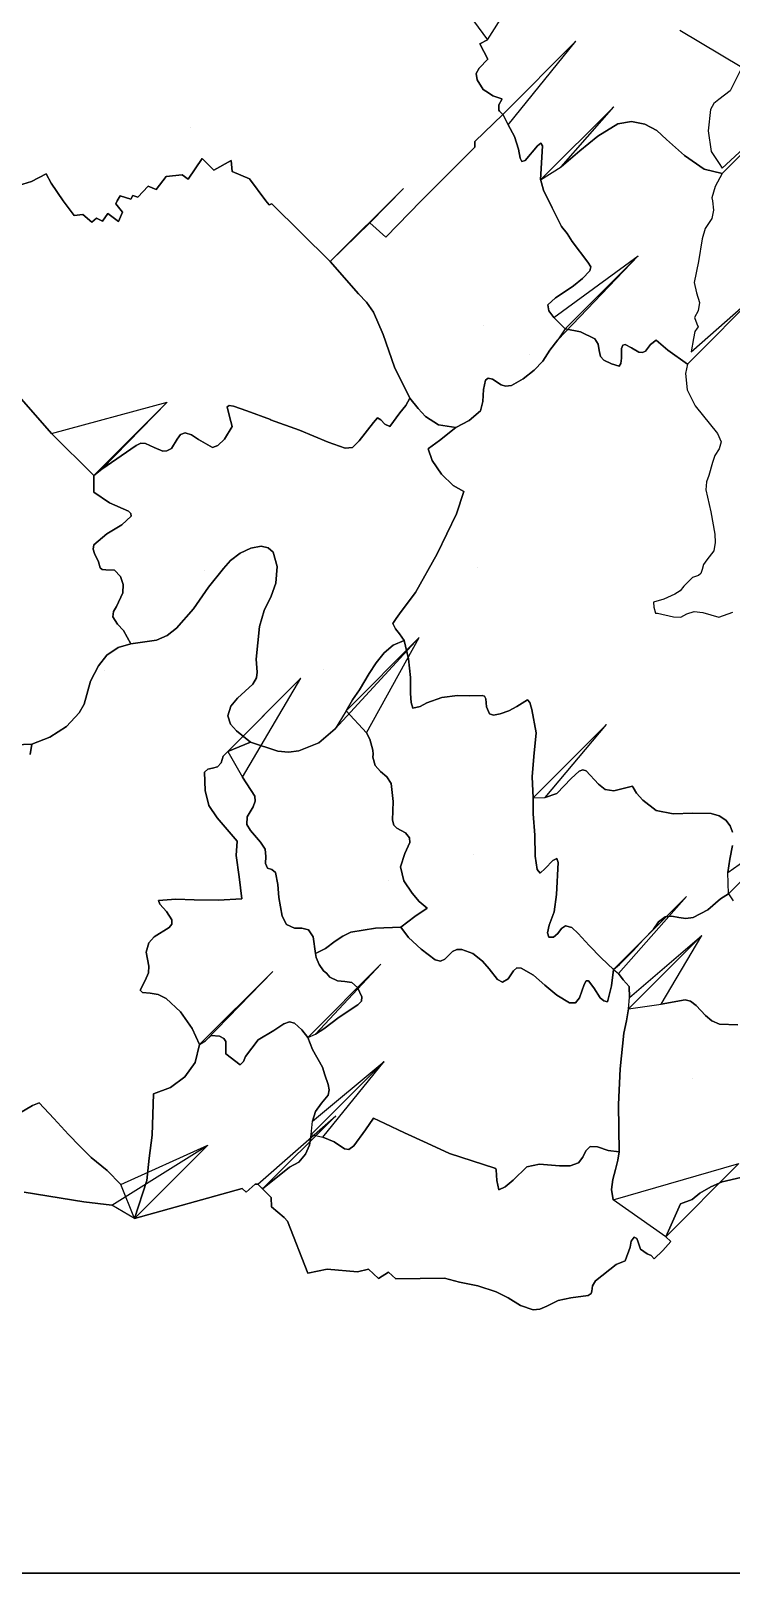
# Model space of a CAD drawing. Header units: millimetres. Extents: x 0 to 397, y 0 to 390.
# Drawn here: x 121.6 to 217.2, y 0 to 210.9 of the extents above; entities that cross this region are included whole.
import ezdxf

# ---------------------------------------------------------------- set-up
doc = ezdxf.new("R2010")
doc.units = ezdxf.units.MM
doc.layers.get('0').update_dxf_attribs({"linetype": 'CONTINUOUS'})

msp = doc.modelspace()

# ---------------------------------------------------------------- linework, layer by layer
for p, q in [((191.16, 190.4752), (191.16, 190.4752)), ((215.9696, 191.3478), (215.9696, 191.3478)), ((162.4258, 179.3326), (162.4258, 179.3326)), ((211.2232, 165.3058), (211.2232, 165.3058)), ((179.59, 156.6256), (179.59, 156.6256)), ((151.5596, 113.6006), (151.5596, 113.6006)), ((172.071, 88.3048), (172.071, 88.3048)), ((201.1228, 82.529), (201.1228, 82.529)), ((201.9074, 57.5988), (201.9074, 57.5988)), ((135.7148, 48.4978), (135.7148, 48.4978))]:
    msp.add_line(p, q)
for points in [[(397.263, 380), (0.0002, 380), (0.0002, 0), (397.263, 0), (0.0002, 0), (0.0002, 380), (235.046501, 390)], [(180.5892, 214.1628), (183.9014, 209.6254), (182.8544, 209.1118), (183.9442, 207.0142), (182.77255, 205.767974), (182.393218, 205.03541), (182.5126, 204.1676), (183.346, 202.8622), (184.0724, 202.4128), (184.628, 201.9632), (185.8674, 201.5566), (185.8888, 201.5352), (185.8888, 201.4924), (185.470876, 200.769674), (185.4614, 200.0156), (185.547, 199.8658), (185.9956, 199.4376), (185.547, 199.8658), (185.4614, 200.0156), (185.470876, 200.769674), (185.8888, 201.4924), (185.8888, 201.5352), (185.8674, 201.5566), (184.628, 201.9632), (184.0724, 202.4128), (183.346, 202.8622), (182.5126, 204.1676), (182.393218, 205.03541), (182.77255, 205.767974), (183.9442, 207.0142), (182.8544, 209.1118), (183.9014, 209.6254), (191.951901, 222.2962)], [(218.639, 205.8396), (210.1922, 210.9276)], [(218.639, 205.8396), (217.0658, 202.648), (215.532974, 201.488676), (214.81881, 200.927566), (214.3948, 200.1012), (214.0671, 197.21475), (214.4804, 194.3652), (215.57705, 192.73095), (215.970744, 192.114244), (225.969501, 201.3478), (215.9696, 191.3478), (215.335, 190.1918), (215.0146, 189.5924), (214.5658, 188.03), (214.6726, 187.63), (214.767724, 186.354126), (214.5444, 185.2182), (213.65621, 183.836168), (213.233824, 182.41495), (212.728, 179.354), (212.1512, 176.4432), (212.454424, 175.069026), (212.8562, 173.725), (212.685374, 172.589326), (212.1724, 171.6704), (212.50765, 170.821426), (212.697438, 170.408966), (212.557, 170.215), (212.244306, 169.77655), (212.0527, 168.8074), (211.7236, 166.9618), (221.223101, 175.3058), (211.2232, 165.3058), (210.9544, 164.0082), (211.189574, 161.79974), (212.2907, 159.590324), (215.3136, 155.811), (215.849188, 154.666012), (215.54275, 153.7173), (214.950788, 152.820188), (214.6298, 151.83), (214.134574, 150.081224), (213.826296, 149.212322), (213.7538, 148.1274), (214.43225, 145.10605), (214.9718, 142.049), (215.028474, 140.90975), (214.8222, 139.7804), (213.8997, 138.522), (213.4317, 137.900806), (213.2196, 137.212), (213.065216, 136.67241), (212.717724, 136.392674), (211.916, 136.1204), (210.748974, 134.9334), (210.222622, 134.294188), (209.5014, 133.8304), (207.9842, 133.167), (206.6166, 132.7388), (206.6339, 132.090024), (206.8516, 131.262), (207.1508, 131.2406), (209.3304, 130.7484), (210.3261, 130.699974), (211.1682, 131.1764), (212.136846, 131.465596), (213.319974, 131.322624), (215.5274, 130.6842), (217.431166, 131.377654)], [(217.393346, 101.299432), (217.079822, 102.154508), (216.4698, 102.9632), (215.577062, 103.55989), (214.488194, 103.854568), (211.94405, 103.89495), (209.281332, 103.798456), (206.944, 104.2792), (205.14095, 105.668376), (204.250018, 106.620804), (203.8236, 107.4228), (203.787, 107.4594), (203.7506, 107.569), (203.714, 107.5874), (201.1958, 106.966), (199.983168, 107.1516), (199.09615, 107.88875), (197.4, 109.7076), (196.931802, 109.82159), (196.419556, 109.630754), (195.3331, 108.655876), (193.4036, 106.5822), (191.814324, 106.064526), (200.1735, 116.0156), (200.173501, 116.0156), (200.173501, 116.0156), (200.173501, 116.0156), (190.1736, 106.0156), (191.814324, 106.064526), (193.4036, 106.5822), (195.3331, 108.655876), (196.419556, 109.630754), (196.931802, 109.82159), (197.4, 109.7076), (199.09615, 107.88875), (199.983168, 107.1516), (201.1958, 106.966), (203.714, 107.5874), (203.7506, 107.569), (203.787, 107.4594), (203.8236, 107.4228), (204.250018, 106.620804), (205.14095, 105.668376), (206.944, 104.2792), (209.281332, 103.798456), (211.94405, 103.89495), (214.488194, 103.854568), (215.577062, 103.55989), (216.4698, 102.9632), (217.079822, 102.154508), (217.393346, 101.299432)], [(217.396176, 99.49455), (217.008816, 97.637394), (216.7618, 95.8168), (226.816301, 102.8924)], [(226.816301, 102.8924), (216.8164, 92.8924), (216.7618, 95.8168), (217.008816, 97.637394), (217.396176, 99.49455)], [(226.816301, 102.8924), (216.8164, 92.8924), (217.4916, 91.9054)], [(218.5307, 54.07485), (215.976, 53.4846), (214.41465, 52.831374), (212.9418, 51.965), (211.8946, 51.066), (210.292, 50.5096), (208.262, 45.9936), (208.9458, 45.33), (208.262, 45.9936), (201.1044, 51.0554), (218.261901, 55.9936)], [(218.261901, 55.9936), (208.262, 45.9936), (210.292, 50.5096), (211.8946, 51.066), (212.9418, 51.965), (214.41465, 52.831374), (215.976, 53.4846), (218.5307, 54.07485)]]:
    msp.add_lwpolyline(points)
for points in [[(0, 380), (397.2626, 380), (397.2626, 0), (0, 0)], [(195.9955, 209.4376), (195.995501, 209.4376), (185.9956, 199.4376), (186.76, 197.9968), (187.58885, 196.4259), (188.1492, 194.6972), (188.3667, 193.47945), (188.628056, 193.00475), (189.0798, 193.162), (190.7586, 195.1542), (191.22665, 195.522424), (191.452, 195.136), (191.16, 190.4752), (191.1604, 190.5666), (191.5616, 189.0862), (192.7476, 186.6552), (194.0434, 184.0964), (194.8104, 183.158174), (195.485, 182.086), (197.6382, 179.2346), (198.024974, 178.603904), (197.91195, 178.063674), (196.9074, 177.0048), (195.6482, 175.9996), (194.4072, 175.1406), (193.198624, 174.34195), (192.181, 173.4224), (192.28989, 172.589116), (193.002924, 171.682574), (192.28989, 172.589116), (192.181, 173.4224), (193.198624, 174.34195), (194.4072, 175.1406), (195.6482, 175.9996), (196.9074, 177.0048), (197.91195, 178.063674), (198.024974, 178.603904), (197.6382, 179.2346), (195.485, 182.086), (194.8104, 183.158174), (194.0434, 184.0964), (192.7476, 186.6552), (191.5616, 189.0862), (191.1604, 190.5666), (191.16, 190.4752), (191.452, 195.136), (191.22665, 195.522424), (190.7586, 195.1542), (189.0798, 193.162), (188.628056, 193.00475), (188.3667, 193.47945), (188.1492, 194.6972), (187.58885, 196.4259), (186.76, 197.9968)], [(191.16, 190.4752), (193.97645, 192.278176), (201.159901, 200.4752)], [(182.192, 195.7564), (185.9956, 199.4376)], [(201.7076, 198.1518), (203.598594, 198.473516)], [(203.598594, 198.473516), (205.418, 198.104426)], [(143.3427, 197.63), (143.342701, 197.63)], [(196.525, 194.4596), (198.987074, 196.476324)], [(198.987074, 196.476324), (201.7076, 198.1518)], [(205.418, 198.104426), (207.047356, 197.219822)], [(207.047356, 197.219822), (208.3682, 195.995)], [(174.8624, 187.63), (182.192, 194.9644)], [(182.192, 194.9644), (182.192, 195.7564)], [(193.97645, 192.278176), (196.525, 194.4596)], [(208.3682, 195.995), (210.819374, 193.82455)], [(143.0442, 190.5984), (144.9462, 193.4236)], [(144.9462, 193.4236), (146.5488, 191.8396)], [(146.5488, 191.8396), (148.9208, 193.1454)], [(148.9208, 193.1454), (149.049, 191.647)], [(210.819374, 193.82455), (213.496, 191.9556)], [(213.496, 191.9556), (215.9696, 191.3478)], [(119.8804, 189.7424), (121.6542, 190.2774)], [(121.6542, 190.2774), (123.6628, 191.3046)], [(123.6628, 191.3046), (124.3252, 190.0632)], [(124.3252, 190.0632), (125.9706, 187.63)], [(138.6636, 189.1644), (140.0526, 190.9408)], [(140.0526, 190.9408), (142.2322, 191.1976)], [(142.2322, 191.1976), (143.0442, 190.5984)], [(149.049, 191.647), (151.3996, 190.6198)], [(151.3996, 190.6198), (153.6218, 187.63)], [(133.172, 187.2088), (133.3428, 187.63), (133.7702, 188.3084), (133.3428, 187.63)], [(133.7702, 188.3084), (135.202, 187.8374)], [(135.202, 187.8374), (135.501, 188.3724)], [(135.501, 188.3724), (136.1422, 188.1156)], [(136.1422, 188.1156), (137.5952, 189.6352)], [(137.5952, 189.6352), (138.6636, 189.1644)], [(162.4258, 179.3326), (167.832, 184.619), (172.425701, 189.3326)], [(125.9706, 187.63), (127.445, 185.625)], [(127.445, 185.625), (128.663, 185.7534)], [(128.663, 185.7534), (129.8598, 184.7046)], [(131.3342, 184.833), (132.082, 185.8818)], [(132.082, 185.8818), (133.5138, 184.8116)], [(134.048, 186.0744), (133.172, 187.2088)], [(133.5138, 184.8116), (134.048, 186.0744)], [(153.6218, 187.63), (154.092, 187.1018)], [(154.092, 187.1018), (154.4552, 187.2088)], [(154.4552, 187.2088), (162.4258, 179.3326)], [(170.033, 182.65), (174.8624, 187.63)], [(129.8598, 184.7046), (130.5222, 185.2612)], [(130.5222, 185.2612), (131.3342, 184.833)], [(167.832, 184.619), (170.033, 182.65)], [(162.4258, 179.3326), (166.2862, 174.9028), (167.406126, 173.793504), (168.35505, 172.391426), (169.6622, 169.3648), (171.236874, 164.9061), (169.6622, 169.3648), (168.35505, 172.391426), (167.406126, 173.793504), (166.2862, 174.9028)], [(179.59, 156.6256), (181.412224, 157.5979), (182.9478, 158.9284), (183.284778, 160.175868), (183.356724, 161.8235), (183.63481, 163.101982), (183.998394, 163.36238), (184.5902, 163.242), (185.803824, 162.486124), (186.401928, 162.28319), (187.218, 162.3646), (188.8119, 163.309724), (190.3014, 164.4848), (191.4814, 165.7128), (192.4364, 167.1898), (193.533974, 168.62335), (204.516701, 180.1142), (194.5168, 170.1142), (196.642524, 169.721), (198.568, 168.78), (199.03609, 168.050218), (199.188674, 167.17385), (199.336572, 166.364906), (199.7906, 165.8374), (200.8721, 165.321624), (201.9074, 165.0148), (202.147146, 165.402822), (202.210174, 166.119324), (202.2176, 167.4274), (202.415848, 167.874006), (202.729362, 167.969006), (203.5943, 167.5274), (204.596638, 166.948994), (205.081902, 166.872994), (205.5206, 167.0802), (206.183924, 167.963424), (206.9806, 168.5606), (208.55, 167.2082), (211.2232, 165.3058), (208.55, 167.2082), (206.9806, 168.5606), (206.183924, 167.963424), (205.5206, 167.0802), (205.081902, 166.872994), (204.596638, 166.948994), (203.5943, 167.5274), (202.729362, 167.969006), (202.415848, 167.874006), (202.2176, 167.4274), (202.210174, 166.119324), (202.147146, 165.402822), (201.9074, 165.0148), (200.8721, 165.321624), (199.7906, 165.8374), (199.336572, 166.364906), (199.188674, 167.17385), (199.03609, 168.050218), (198.568, 168.78), (196.642524, 169.721), (194.5168, 170.1142), (193.002924, 171.682574), (204.516701, 180.1142), (204.516701, 180.1142), (204.516701, 180.1142), (204.516701, 180.1142), (194.5168, 170.1142), (193.533974, 168.62335), (192.4364, 167.1898), (191.4814, 165.7128), (190.3014, 164.4848), (188.8119, 163.309724), (187.218, 162.3646), (186.401928, 162.28319), (185.803824, 162.486124), (184.5902, 163.242), (183.998394, 163.36238), (183.63481, 163.101982), (183.356724, 161.8235), (183.284778, 160.175868), (182.9478, 158.9284), (181.412224, 157.5979)], [(106.012, 169.9154), (108.6026, 167.7382), (110.713774, 167.12205), (112.964, 167.0984), (114.755468, 166.599878), (116.38595, 165.256574), (119.0042, 161.9626), (124.370326, 155.816074), (140.154101, 160.0822), (130.1542, 150.0822), (130.1368, 147.7792), (130.1542, 150.0822), (131.2308, 150.9412), (140.154101, 160.0822), (140.154101, 160.0822), (130.1542, 150.0822), (124.370326, 155.816074), (119.0042, 161.9626), (116.38595, 165.256574), (114.755468, 166.599878), (112.964, 167.0984), (110.713774, 167.12205), (108.6026, 167.7382)], [(183.3117, 170.6466), (183.311701, 170.6466)], [(183.3117, 170.6466), (183.311701, 170.6466)], [(189.5899, 166.6256), (189.589901, 166.6256)], [(174.444, 159.221), (173.3118, 160.6466), (172.760656, 159.648144), (173.3118, 160.6466), (171.236874, 164.9061), (173.3118, 160.6466)], [(148.6256, 159.636244), (148.3662, 159.4586)], [(148.3662, 159.4586), (148.6637, 158.153224)], [(149.223588, 159.557946), (148.6256, 159.636244)], [(148.6637, 158.153224), (149.0596, 156.7718)], [(151.03355, 158.919874), (149.223588, 159.557946)], [(154.297, 157.7222), (151.03355, 158.919874)], [(171.93235, 158.6567), (170.5754, 156.7718)], [(172.760656, 159.648144), (171.93235, 158.6567)], [(175.466, 158.1608), (174.444, 159.221)], [(177.2178, 156.991), (175.466, 158.1608)], [(149.0596, 156.7718), (147.984, 155.024374)], [(154.2612, 157.6856), (154.297, 157.7222)], [(158.251274, 156.28785), (154.2612, 157.6856)], [(162.1446, 154.6516), (158.251274, 156.28785)], [(168.349, 157.32), (166.3782, 154.7978)], [(168.902694, 157.95634), (168.349, 157.32)], [(169.37055, 157.687674), (168.902694, 157.95634)], [(169.884232, 157.098122), (169.37055, 157.687674)], [(170.5754, 156.7718), (169.884232, 157.098122)], [(177.3638, 154.871), (179.59, 156.6256), (177.2178, 156.991), (179.59, 156.6256)], [(135.9206, 154.1946), (131.2308, 150.9412)], [(136.570896, 154.471674), (135.9206, 154.1946)], [(137.1951, 154.448324), (136.570896, 154.471674)], [(138.38995, 153.91155), (137.1951, 154.448324)], [(141.524474, 155.05295), (140.7384, 153.756)], [(141.967772, 155.657756), (141.524474, 155.05295)], [(142.6362, 155.9128), (141.967772, 155.657756)], [(143.483974, 155.63751), (142.6362, 155.9128)], [(144.4567, 155.009624), (143.483974, 155.63751)], [(146.3588, 153.884), (144.4567, 155.009624)], [(147.08995, 154.166272), (146.3588, 153.884)], [(147.984, 155.024374), (147.08995, 154.166272)], [(164.47035, 153.799274), (162.1446, 154.6516)], [(166.3782, 154.7978), (165.463856, 153.920546)], [(175.8674, 153.7742), (177.3638, 154.871)], [(139.554574, 153.40665), (138.38995, 153.91155)], [(140.140998, 153.423146), (139.554574, 153.40665)], [(140.7384, 153.756), (140.140998, 153.423146)], [(165.463856, 153.920546), (164.47035, 153.799274)], [(175.8308, 153.7378), (175.8674, 153.7742)], [(176.350346, 152.122656), (175.8308, 153.7378)], [(177.620774, 150.2746), (176.350346, 152.122656)], [(179.209766, 148.695944), (177.620774, 150.2746)], [(130.1368, 147.7792), (132.2892, 146.317)], [(180.685, 147.889), (179.209766, 148.695944)], [(179.67455, 144.846566), (180.685, 147.889)], [(132.2892, 146.317), (134.8872, 145.190774)], [(135.237882, 144.515172), (133.968, 143.3378)], [(134.8872, 145.190774), (135.218782, 144.89569)], [(135.218782, 144.89569), (135.237882, 144.515172)], [(177.0354, 139.380674), (179.67455, 144.846566)], [(131.9103, 142.083624), (130.1724, 140.5962)], [(133.968, 143.3378), (131.9103, 142.083624)], [(130.1724, 140.5962), (130.06979, 140.013068)], [(130.06979, 140.013068), (130.242826, 139.40395)], [(130.242826, 139.40395), (130.7928, 138.275)], [(144.012446, 69.829796), (144.5888, 72.2572), (143.563838, 74.445054), (141.9943, 76.743026), (140.034012, 78.557284), (138.955408, 79.09745), (137.8368, 79.294), (136.800446, 79.394172), (136.487974, 79.705826), (137.1616, 81.0304), (137.61014, 82.067162), (137.684524, 82.9831), (137.3076, 84.9052), (137.65074, 86.168078), (138.379774, 86.987726), (140.428, 88.2682), (140.80972, 88.751212), (140.803018, 89.306104), (140.0788, 90.476776), (139.164232, 91.47071), (138.9682, 91.9784), (141.3734, 92.157676), (143.877, 92.0698), (147.1422, 92.00085), (150.3552, 92.216), (149.9812, 95.21525), (149.6072, 98.138), (149.7348, 100.0754), (146.976724, 103.279676), (145.84846, 104.958716), (145.3552, 107.0208), (145.2456, 109.5064), (145.70591, 109.911288), (146.362174, 110.0596), (147.039554, 110.255762), (147.5632, 110.8042), (147.81475, 111.714426), (158.439101, 122.3578), (148.4392, 112.3578), (151.5596, 113.6006), (149.6285, 115.168226), (148.811562, 116.089466), (148.4756, 117.2196), (148.85919, 118.55465), (149.781374, 119.6326), (151.87, 121.5512), (152.3471, 122.412582), (152.4654, 123.20515), (152.3444, 124.9692), (152.783724, 129.4175), (153.403222, 131.616206), (154.3518, 133.5778), (155.00885, 135.341118), (155.21455, 137.62025), (154.651274, 139.591656), (153.982014, 140.204608), (153.0014, 140.4318), (151.611012, 140.155282), (150.12965, 139.44005), (148.797612, 138.457594), (147.8552, 137.3794), (145.811628, 134.823122), (143.759224, 131.860176), (141.46461, 129.19854), (140.15354, 128.20196), (138.6944, 127.5462), (140.15354, 128.20196), (141.46461, 129.19854), (143.759224, 131.860176), (145.811628, 134.823122), (147.8552, 137.3794), (148.797612, 138.457594), (150.12965, 139.44005), (151.611012, 140.155282), (153.0014, 140.4318), (153.982014, 140.204608), (154.651274, 139.591656), (155.21455, 137.62025), (155.00885, 135.341118), (154.3518, 133.5778), (153.403222, 131.616206), (152.783724, 129.4175), (152.3444, 124.9692), (152.4654, 123.20515), (152.3471, 122.412582), (151.87, 121.5512), (149.781374, 119.6326), (148.85919, 118.55465), (148.4756, 117.2196), (148.811562, 116.089466), (149.6285, 115.168226), (151.5596, 113.6006), (155.2642, 112.3944), (156.7251, 112.266924), (158.171444, 112.4366), (160.88215, 113.5402), (163.119682, 115.4508), (174.607301, 127.914), (164.6074, 117.914), (165.4786, 119.38185), (166.4506, 120.7654), (167.7644, 123.0134), (168.720726, 124.466424), (169.79, 125.8464), (171.0527, 126.878674), (172.5272, 127.4914), (171.9068, 128.4418), (172.5272, 127.4914), (173.13515, 125.014976), (172.5272, 127.4914), (171.0527, 126.878674), (169.79, 125.8464), (168.720726, 124.466424), (167.7644, 123.0134), (166.4506, 120.7654), (165.4786, 119.38185), (164.6074, 117.914), (167.3812, 114.8984), (174.607301, 127.914), (174.607301, 127.914), (174.607301, 127.914), (164.6074, 117.914), (163.119682, 115.4508), (160.88215, 113.5402), (158.171444, 112.4366), (156.7251, 112.266924), (155.2642, 112.3944), (151.5596, 113.6006), (148.4392, 112.3578), (150.4648, 108.8302), (158.439101, 122.3578), (158.439101, 122.3578), (158.439101, 122.3578), (158.439101, 122.3578), (148.4392, 112.3578), (147.81475, 111.714426), (147.5632, 110.8042), (147.039554, 110.255762), (146.362174, 110.0596), (145.70591, 109.911288), (145.2456, 109.5064), (145.3552, 107.0208), (145.84846, 104.958716), (146.976724, 103.279676), (149.7348, 100.0754), (149.6072, 98.138), (149.9812, 95.21525), (150.3552, 92.216), (147.1422, 92.00085), (143.877, 92.0698), (141.3734, 92.157676), (138.9682, 91.9784), (139.164232, 91.47071), (140.0788, 90.476776), (140.803018, 89.306104), (140.80972, 88.751212), (140.428, 88.2682), (138.379774, 86.987726), (137.65074, 86.168078), (137.3076, 84.9052), (137.684524, 82.9831), (137.61014, 82.067162), (137.1616, 81.0304), (136.487974, 79.705826), (136.800446, 79.394172), (137.8368, 79.294), (138.955408, 79.09745), (140.034012, 78.557284), (141.9943, 76.743026), (143.563838, 74.445054), (144.5888, 72.2572)], [(174.08125, 134.065646), (177.0354, 139.380674)], [(130.7928, 138.275), (131.0391, 137.4483)], [(131.0391, 137.4483), (131.285888, 137.211032)], [(131.285888, 137.211032), (131.7966, 137.1784)], [(131.7966, 137.1784), (132.996476, 137.119174)], [(132.996476, 137.119174), (133.8038, 136.2828)], [(145.2271, 137.071), (145.227101, 137.071)], [(145.2271, 137.071), (145.227101, 137.071)], [(182.5271, 137.4914), (182.527101, 137.4914)], [(182.5271, 137.4914), (182.527101, 137.4914)], [(133.8038, 136.2828), (134.1682, 135.163824)], [(134.1682, 135.163824), (134.0958, 134.0348)], [(134.0958, 134.0348), (133.2382, 132.1522)], [(172.1258, 131.4758), (174.08125, 134.065646)], [(132.85635, 131.486), (132.7454, 130.7448)], [(132.7454, 130.7448), (133.389626, 129.7616)], [(133.2382, 132.1522), (132.85635, 131.486)], [(171.4506, 130.5254), (172.1258, 131.4758)], [(133.389626, 129.7616), (134.2236, 128.8804)], [(134.2236, 128.8804), (135.2272, 127.071), (133.45365, 126.56015), (135.2272, 127.071), (138.6944, 127.5462), (135.2272, 127.071)], [(170.9944, 129.831), (171.4506, 130.5254)], [(171.357076, 129.10085), (170.9944, 129.831)], [(171.9068, 128.4418), (171.357076, 129.10085)], [(133.45365, 126.56015), (131.9426, 125.5174)], [(131.9426, 125.5174), (130.811, 124.0552)], [(173.4032, 122.4652), (173.13515, 125.014976)], [(130.811, 124.0552), (129.6796, 121.9716)], [(131.6685, 123.3448), (131.668501, 123.3448)], [(131.6685, 123.3448), (131.668501, 123.3448)], [(161.5595, 123.6006), (161.559501, 123.6006)], [(173.417176, 120.256526), (173.4032, 122.4652)], [(129.6796, 121.9716), (128.822, 118.7914)], [(173.480684, 119.04641), (173.417176, 120.256526)], [(128.822, 118.7914), (128.1468, 117.64)], [(173.7316, 118.243), (173.480684, 119.04641)], [(174.705976, 118.48605), (173.7316, 118.243)], [(175.6478, 118.9742), (174.705976, 118.48605)], [(177.679726, 119.7174), (175.6478, 118.9742)], [(179.8084, 120.016), (177.679726, 119.7174)], [(181.5105, 119.9407), (179.8084, 120.016)], [(183.1844, 120.016), (181.5105, 119.9407)], [(183.520082, 119.918588), (183.1844, 120.016)], [(183.671006, 119.558872), (183.520082, 119.918588)], [(183.77095, 118.451326), (183.671006, 119.558872)], [(184.188968, 117.490966), (183.77095, 118.451326)], [(187.9108, 118.4806), (186.8144, 117.87645)], [(189.4046, 119.39915), (187.9108, 118.4806)], [(189.705512, 119.023018), (189.4046, 119.39915)], [(189.9912, 118.0602), (189.705512, 119.023018)], [(128.1468, 117.64), (126.4132, 115.7574)], [(184.737486, 117.315234), (184.188968, 117.490966)], [(185.6298, 117.4754), (184.737486, 117.315234)], [(186.8144, 117.87645), (185.6298, 117.4754)], [(190.554876, 114.886676), (189.9912, 118.0602)], [(124.1639, 114.2841), (121.6686, 113.3448), (117.03305, 113.163924), (121.6686, 113.3448), (121.451236, 111.910726), (121.6686, 113.3448)], [(126.4132, 115.7574), (124.1639, 114.2841)], [(168.634976, 88.16915), (172.071, 88.3048), (173.9872, 89.7852), (175.6842, 90.9002), (174.57085, 91.807826), (173.6222, 92.9838), (172.49545, 94.64535), (172.0164, 96.5844), (172.6368, 98.4122), (173.3205, 99.881126), (173.279232, 100.538872), (172.728, 101.2086), (171.547826, 101.84985), (171.111796, 102.247932), (170.9396, 102.945), (171.05115, 105.4898), (170.7754, 107.953), (170.15184, 108.875932), (169.311776, 109.60885), (168.573972, 110.413994), (168.2572, 111.5536), (168.2936, 111.974), (168.2572, 112.5222), (167.8556, 114.0392), (167.3812, 114.8984), (167.8556, 114.0392), (168.2572, 112.5222), (168.2936, 111.974), (168.2572, 111.5536), (168.573972, 110.413994), (169.311776, 109.60885), (170.15184, 108.875932), (170.7754, 107.953), (171.05115, 105.4898), (170.9396, 102.945), (171.111796, 102.247932), (171.547826, 101.84985), (172.728, 101.2086), (173.279232, 100.538872), (173.3205, 99.881126), (172.6368, 98.4122), (172.0164, 96.5844), (172.49545, 94.64535), (173.6222, 92.9838), (174.57085, 91.807826), (175.6842, 90.9002), (173.9872, 89.7852), (172.071, 88.3048), (173.1294, 86.9156), (172.071, 88.3048)], [(190.2466, 111.6632), (190.554876, 114.886676)], [(190.024776, 108.854326), (190.2466, 111.6632)], [(160.5014, 84.1924), (160.4286, 84.7408), (160.130788, 86.977104), (159.4549, 87.963924), (158.545012, 88.202734), (157.5452, 88.195), (156.456678, 88.693188), (155.889726, 89.82055), (155.4284, 92.3806), (155.260726, 94.1531), (154.954, 95.7984), (154.44865, 96.212574), (153.859, 96.4016), (153.586694, 97.026644), (153.6319, 97.9635), (153.558006, 99.001306), (152.9284, 99.9292), (151.546526, 101.5277), (151.026784, 102.368424), (151.0852, 103.4202), (151.901026, 104.78765), (152.209946, 105.533232), (152.1254, 106.2532), (150.4648, 108.8302), (152.1254, 106.2532), (152.209946, 105.533232), (151.901026, 104.78765), (151.0852, 103.4202), (151.026784, 102.368424), (151.546526, 101.5277), (152.9284, 99.9292), (153.558006, 99.001306), (153.6319, 97.9635), (153.586694, 97.026644), (153.859, 96.4016), (154.44865, 96.212574), (154.954, 95.7984), (155.260726, 94.1531), (155.4284, 92.3806), (155.889726, 89.82055), (156.456678, 88.693188), (157.5452, 88.195), (158.545012, 88.202734), (159.4549, 87.963924), (160.130788, 86.977104), (160.4286, 84.7408), (161.8037, 85.40705), (160.4286, 84.7408)], [(200.8721, 80.292776), (201.1228, 82.529), (199.441226, 84.11135), (197.8198, 85.8008), (196.3245, 87.448426), (195.451562, 88.255916), (194.5898, 88.5058), (194.037018, 88.121554), (193.5106, 87.468226), (192.948932, 86.945284), (192.2904, 86.9522), (192.112162, 87.551604), (192.35115, 88.574626), (193.0386, 90.4066), (193.3306, 92.7644), (193.586, 97.151), (193.411446, 97.695674), (192.853626, 97.44415), (191.816, 96.3468), (191.10279, 95.695538), (190.699726, 96.1953), (190.429, 98.01), (190.3777, 100.91385), (190.1554, 103.8222), (190.1736, 106.0156), (190.024776, 108.854326), (190.1736, 106.0156), (190.1554, 103.8222), (190.3777, 100.91385), (190.429, 98.01), (190.699726, 96.1953), (191.10279, 95.695538), (191.816, 96.3468), (192.853626, 97.44415), (193.411446, 97.695674), (193.586, 97.151), (193.3306, 92.7644), (193.0386, 90.4066), (192.35115, 88.574626), (192.112162, 87.551604), (192.2904, 86.9522), (192.948932, 86.945284), (193.5106, 87.468226), (194.037018, 88.121554), (194.5898, 88.5058), (195.451562, 88.255916), (196.3245, 87.448426), (197.8198, 85.8008), (199.441226, 84.11135), (201.1228, 82.529), (201.97205, 83.193626), (201.1228, 82.529)], [(182.0709, 98.3048), (182.070901, 98.3048)], [(170.4285, 94.7408), (170.428501, 94.7408)], [(170.4285, 94.7408), (170.428501, 94.7408)], [(215.758, 92.1796), (216.8164, 92.8924)], [(211.1227, 92.529), (201.1228, 82.529), (201.83455, 81.96335)], [(211.1227, 92.529), (211.122701, 92.529)], [(212.0172, 89.6208), (214.03595, 90.673326)], [(214.03595, 90.673326), (215.758, 92.1796)], [(206.5974, 88.0488), (207.261776, 89.047126)], [(207.261776, 89.047126), (208.1666, 89.7486)], [(208.1666, 89.7486), (209.091244, 89.821556)], [(209.091244, 89.821556), (210.03685, 89.6622)], [(210.03685, 89.6622), (211.009982, 89.514094)], [(211.009982, 89.514094), (212.0172, 89.6208)], [(163.111, 86.3856), (164.15145, 87.0963)], [(164.15145, 87.0963), (165.2462, 87.6468)], [(165.2462, 87.6468), (168.634976, 88.16915)], [(173.1294, 86.9156), (174.873726, 85.294724)], [(201.83455, 81.96335), (202.4548, 81.14), (203.2578, 80.2262), (203.328476, 78.71695), (213.184701, 87.1738), (203.1848, 77.1738), (202.917326, 75.5073), (203.1848, 77.1738), (207.6558, 77.7952), (213.184701, 87.1738), (213.184701, 87.1738), (213.184701, 87.1738), (203.1848, 77.1738), (203.328476, 78.71695), (203.2578, 80.2262), (202.4548, 81.14)], [(203.8236, 85.088), (205.247, 86.6232)], [(205.247, 86.6232), (206.5974, 88.0488)], [(161.8037, 85.40705), (163.111, 86.3856)], [(174.873726, 85.294724), (176.761, 83.845)], [(178.094026, 83.949374), (179.1332, 84.9782)], [(179.1332, 84.9782), (179.732886, 85.270102)], [(179.732886, 85.270102), (180.42346, 85.287068)], [(180.42346, 85.287068), (181.909976, 84.70955)], [(181.909976, 84.70955), (183.258154, 83.672356)], [(202.7286, 84.0096), (203.8236, 85.088)], [(144.5888, 72.2572), (145.426074, 72.78385), (154.588701, 82.2572)], [(154.5887, 82.2572), (154.588701, 82.2572)], [(159.37, 73.2442), (160.440934, 73.674884), (169.369901, 83.2442)], [(160.91605, 83.216026), (160.5014, 84.1924)], [(161.5416, 82.3646), (160.91605, 83.216026)], [(161.9248, 82.0174), (161.5416, 82.3646)], [(169.3699, 83.2442), (169.369901, 83.2442)], [(176.761, 83.845), (177.516434, 83.683634)], [(177.516434, 83.683634), (178.094026, 83.949374)], [(183.258154, 83.672356), (184.1334, 82.6022)], [(184.1334, 82.6022), (185.268276, 81.182924)], [(186.7612, 81.268), (187.4553, 82.355726)], [(187.4553, 82.355726), (187.909488, 82.738854)], [(187.909488, 82.738854), (188.513, 82.7302)], [(188.513, 82.7302), (190.195212, 81.745088)], [(201.97205, 83.193626), (202.7286, 84.0096)], [(162.3994, 81.4872), (161.9248, 82.0174)], [(163.41436, 80.984754), (162.3994, 81.4872)], [(164.433726, 80.892724), (163.41436, 80.984754)], [(165.375728, 80.746134), (164.433726, 80.892724)], [(166.1586, 80.08), (165.375728, 80.746134)], [(185.268276, 81.182924), (185.981466, 80.798628)], [(185.981466, 80.798628), (186.7612, 81.268)], [(190.195212, 81.745088), (191.77025, 80.4086)], [(191.77025, 80.4086), (193.368162, 79.040312)], [(196.4977, 78.6662), (197.1264, 80.482)], [(197.1264, 80.482), (197.40255, 80.989328)], [(197.40255, 80.989328), (197.715788, 80.985806)], [(197.715788, 80.985806), (198.44835, 80.0096)], [(200.3016, 78.1242), (200.8721, 80.292776)], [(166.77725, 78.79055), (166.1586, 80.08)], [(166.2316, 77.6856), (166.717106, 78.208506)], [(166.717106, 78.208506), (166.77725, 78.79055)], [(193.368162, 79.040312), (195.119, 77.9598)], [(195.935588, 77.985062), (196.4977, 78.6662)], [(198.44835, 80.0096), (199.313738, 78.680144)], [(199.313738, 78.680144), (199.793006, 78.23506)], [(199.793006, 78.23506), (200.3016, 78.1242)], [(210.9222, 78.3984), (207.6558, 77.7952)], [(211.667622, 78.22531), (210.9222, 78.3984)], [(212.400724, 77.619076), (211.667622, 78.22531)], [(161.587226, 74.432776), (163.6768, 76.004)], [(163.6768, 76.004), (166.2316, 77.6856)], [(195.119, 77.9598), (195.935588, 77.985062)], [(213.6778, 76.2234), (212.400724, 77.619076)], [(214.56045, 75.501026), (213.6778, 76.2234)], [(152.5816, 72.9152), (154.7532, 74.1946)], [(154.7532, 74.1946), (156.11755, 75.125724)], [(156.11755, 75.125724), (156.877312, 75.399222)], [(156.877312, 75.399222), (157.5452, 75.1816)], [(158.5672, 74.3042), (159.37, 73.2442), (160.0088, 71.6174), (161.3774, 69.1684), (161.7058, 68.1448), (162.1622, 66.7922), (162.2736, 66.09245), (162.1438, 65.3666), (161.268, 64.2518), (160.43645, 63.105424), (160.027, 61.8026), (169.826101, 69.9748), (159.8262, 59.9748), (159.589, 58.5126), (159.0598, 57.3064), (158.1619, 56.193524), (156.889, 55.5152), (158.1619, 56.193524), (159.0598, 57.3064), (159.589, 58.5126), (159.8262, 59.9748), (161.437, 59.61785), (169.826101, 69.9748), (169.826101, 69.9748), (159.8262, 59.9748), (160.027, 61.8026), (160.43645, 63.105424), (161.268, 64.2518), (162.1438, 65.3666), (162.2736, 66.09245), (162.1622, 66.7922), (161.7058, 68.1448), (161.3774, 69.1684), (160.0088, 71.6174), (159.37, 73.2442)], [(157.5452, 75.1816), (158.5672, 74.3042)], [(160.440934, 73.674884), (161.587226, 74.432776)], [(202.5462, 73.8474), (202.027376, 68.9735)], [(202.917326, 75.5073), (202.5462, 73.8474)], [(215.612, 75.0536), (214.56045, 75.501026)], [(218.1304, 74.9806), (215.612, 75.0536)], [(145.426074, 72.78385), (146.1582, 73.5184)], [(146.1582, 73.5184), (147.307674, 73.419474)], [(147.307674, 73.419474), (147.906478, 73.08924)], [(147.906478, 73.08924), (148.1654, 72.6958)], [(148.1654, 72.6958), (148.202, 71.0144)], [(150.848, 70.6488), (152.5816, 72.9152)], [(142.601024, 67.866326), (144.012446, 69.829796)], [(148.202, 71.0144), (150.1364, 69.479)], [(150.1364, 69.479), (150.593224, 69.9412)], [(150.593224, 69.9412), (150.848, 70.6488)], [(140.61409, 66.41679), (142.601024, 67.866326)], [(202.027376, 68.9735), (201.8162, 64.069)], [(211.9073, 67.5988), (211.907301, 67.5988)], [(138.1106, 59.8652), (138.3112, 65.5312)], [(138.3112, 65.5312), (140.61409, 66.41679)], [(120.014024, 62.8779), (121.75664, 63.944044)], [(121.75664, 63.944044), (122.6904, 64.2882)], [(122.6904, 64.2882), (124.670324, 62.1648)], [(201.8162, 64.069), (201.9074, 57.5988), (200.39465, 57.766426), (198.9512, 58.275), (197.947344, 58.34305), (197.36855, 57.74), (196.933232, 56.85615), (196.3598, 56.0818), (195.223796, 55.676954), (193.773526, 55.697376), (191.0314, 55.899), (189.2976, 55.5334), (187.445826, 53.711826), (186.312104, 52.81121), (185.4472, 52.4262), (185.206126, 53.67585), (185.1188, 55.1496), (185.0458, 55.2592), (184.8998, 55.3872), (178.75, 57.3978), (175.65835, 58.777726), (172.582, 60.2124), (169.9178, 61.4918), (168.3484, 62.2046), (167.2716, 60.5962), (165.684, 58.4212), (164.986766, 57.902762), (164.375576, 58.03525), (162.965, 58.9696), (161.437, 59.61785), (162.965, 58.9696), (164.375576, 58.03525), (164.986766, 57.902762), (165.684, 58.4212), (167.2716, 60.5962), (168.3484, 62.2046), (169.9178, 61.4918), (172.582, 60.2124), (175.65835, 58.777726), (178.75, 57.3978), (184.8998, 55.3872), (185.0458, 55.2592), (185.1188, 55.1496), (185.206126, 53.67585), (185.4472, 52.4262), (186.312104, 52.81121), (187.445826, 53.711826), (189.2976, 55.5334), (191.0314, 55.899), (193.773526, 55.697376), (195.223796, 55.676954), (196.3598, 56.0818), (196.933232, 56.85615), (197.36855, 57.74), (197.947344, 58.34305), (198.9512, 58.275), (200.39465, 57.766426), (201.9074, 57.5988), (201.725, 56.4472), (201.9074, 57.5988)], [(124.670324, 62.1648), (126.687, 59.9748)], [(154.3912, 51.3444), (152.5534, 53.1636), (163.186101, 62.5376), (153.1862, 52.5376), (156.889, 55.5152), (153.1862, 52.5376)], [(163.1861, 62.5376), (163.186101, 62.5376)], [(126.687, 59.9748), (128.221624, 58.3839)], [(137.7272, 56.7398), (138.1106, 59.8652)], [(128.221624, 58.3839), (129.8074, 56.8128)], [(135.7148, 48.4978), (132.595, 50.2956), (145.714701, 58.4978)], [(150.4166, 52.5856), (135.7148, 48.4978), (133.8586, 53.1208), (145.714701, 58.4978), (145.714701, 58.4978), (135.7148, 48.4978), (137.3806, 53.6874), (135.7148, 48.4978)], [(129.8074, 56.8128), (131.9512, 55.053724)], [(131.9512, 55.053724), (133.8586, 53.1208)], [(137.3806, 53.6874), (137.7272, 56.7398)], [(201.3964, 55.1862), (201.0316, 53.8336)], [(201.725, 56.4472), (201.3964, 55.1862)], [(152.1902, 53.1848), (150.9508, 52.072)], [(152.5534, 53.1636), (152.1902, 53.1848)], [(201.0316, 53.8336), (200.87435, 52.440826)], [(128.7912, 50.7664), (120.6498, 52.072)], [(132.595, 50.2956), (128.7912, 50.7664)], [(150.9508, 52.072), (150.4166, 52.5856)], [(154.4124, 50.0816), (154.3912, 51.3444)], [(200.87435, 52.440826), (201.1044, 51.0554)], [(156.1648, 48.6262), (154.4124, 50.0816)], [(156.6134, 48.1124), (156.1648, 48.6262)], [(159.3914, 41.0282), (156.6134, 48.1124)], [(203.3898, 44.5596), (202.7274, 42.719)], [(203.530426, 45.377826), (203.3898, 44.5596)], [(203.9454, 45.9508), (203.530426, 45.377826)], [(204.3104, 45.742606), (203.9454, 45.9508)], [(204.4927, 45.2565), (204.3104, 45.742606)], [(204.8216, 44.2814), (204.4927, 45.2565)], [(208.9458, 45.33), (207.8774, 44.118674)], [(201.488, 42.2052), (198.6888, 39.9672)], [(202.7274, 42.719), (201.488, 42.2052)], [(205.719, 43.6608), (204.8216, 44.2814)], [(206.2532, 43.4254), (205.719, 43.6608)], [(206.6806, 42.9972), (206.2532, 43.4254)], [(207.8774, 44.118674), (206.6806, 42.9972)], [(162.0198, 41.5632), (159.3914, 41.0282)], [(166.1652, 41.1994), (162.0198, 41.5632)], [(167.6612, 41.5632), (166.1652, 41.1994)], [(169.0288, 40.2792), (167.6612, 41.5632)], [(170.3964, 41.1352), (169.0288, 40.2792)], [(171.4222, 40.2576), (170.3964, 41.1352)], [(178.0678, 40.3218), (171.4222, 40.2576)], [(180.0978, 39.7936), (178.0678, 40.3218)], [(182.591626, 39.29835), (180.0978, 39.7936)], [(185.0982, 38.4758), (182.591626, 39.29835)], [(186.750018, 37.620244), (185.0982, 38.4758)], [(197.6844, 37.9836), (195.3124, 37.6196)], [(198.072372, 38.235356), (197.6844, 37.9836)], [(198.169476, 38.54235), (198.072372, 38.235356)], [(198.2614, 39.2892), (198.169476, 38.54235)], [(198.6888, 39.9672), (198.2614, 39.2892)], [(188.4102, 36.59215), (186.750018, 37.620244)], [(190.145232, 36.008282), (188.4102, 36.59215)], [(191.061592, 36.07567), (190.145232, 36.008282)], [(192.0216, 36.4854), (191.061592, 36.07567)], [(193.5833, 37.26325), (192.0216, 36.4854)], [(195.3124, 37.6196), (193.5833, 37.26325)]]:
    msp.add_lwpolyline(points, close=True)

doc.saveas('drawing.dxf')
